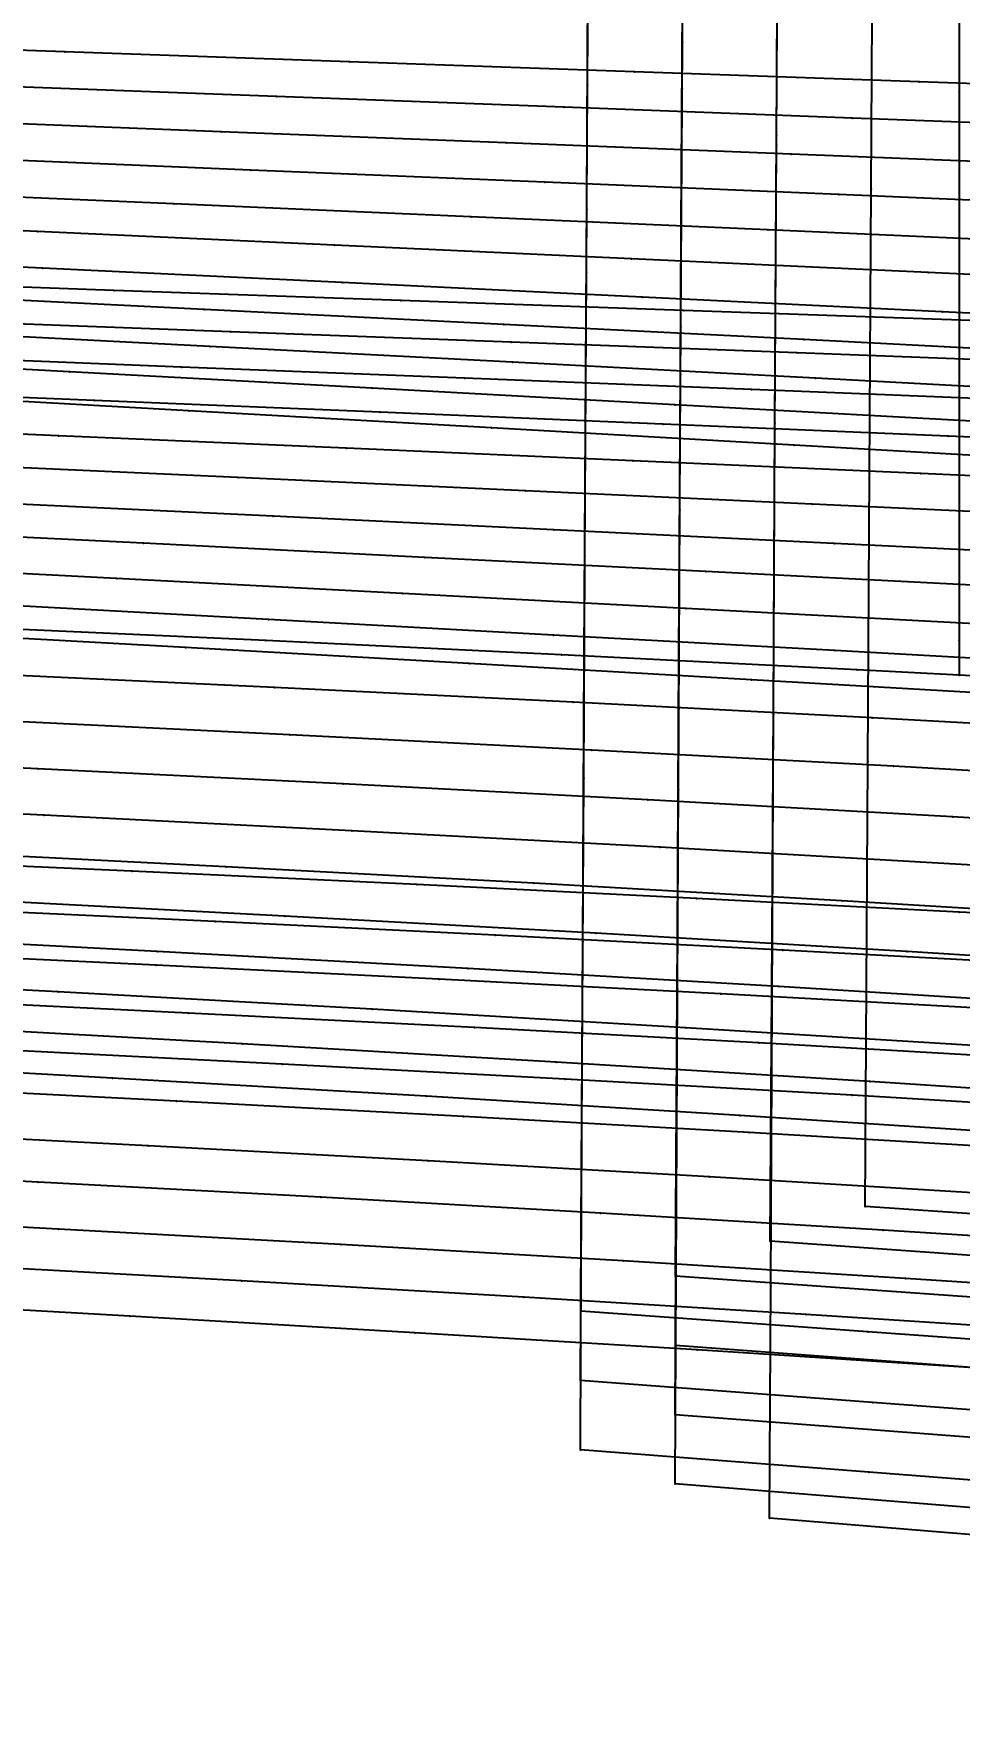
# Model space of a CAD drawing. Extents: x -2408 to 1029, y -526 to 2095.
# Drawn here: x -1262.1 to -1212.4, y 101.3 to 191.1 of the extents above; entities that cross this region are included whole.
import ezdxf

# ---------------------------------------------------------------- set-up
doc = ezdxf.new("R2010")
doc.units = 0

# ---------------------------------------------------------------- blocks, each defined once
blk = doc.blocks.new(' -30')
at = {"layer": '1'}
for points in [[(-410.795642, 262.713516), (-426.181387, 263.491995), (-441.331963, 264.275543), (-456.716414, 265.079246), (-471.834351, 265.867545), (-487.219433, 266.659043), (-502.307592, 267.415883), (-517.695124, 268.158316), (-532.759082, 268.847883), (-548.150088, 269.514596), (-563.25244, 270.13595), (-578.645983, 270.740797), (-593.768208, 271.312101), (-609.16329, 271.875507), (-624.304347, 272.41661), (-639.700205, 272.958631), (-654.858819, 273.489181), (-670.25476, 274.029992), (-685.455338, 274.570903)], [(-480.513872, -299.265657), (-495.775766, -298.258206), (-511.213094, -297.224178), (-526.473238, -296.190561), (-541.755748, -295.148551), (-557.015282, -294.106065), (-572.430787, -293.055858), (-587.691043, -292.023998), (-603.09054, -290.995455), (-618.352803, -289.993615), (-633.737054, -289.006423), (-649.002495, -288.05404), (-664.372192, -287.127176), (-679.641754, -286.243599), (-694.99799, -285.398237), (-696.187057, -285.336246), (-710.27236, -284.60173), (-725.267612, -283.860433), (-740.545866, -283.142199), (-755.919862, -282.450756)]]:
    blk.add_lwpolyline(points, dxfattribs=at)
at = {"layer": '14'}
for points in [[(-413.340971, 275.556341), (-428.605438, 276.333232), (-443.868397, 277.1251), (-459.130577, 277.922795), (-474.392398, 278.717149), (-489.654587, 279.499012), (-504.917567, 280.259217), (-520.181988, 280.98861), (-535.430734, 281.678741), (-550.699052, 282.332695), (-565.968947, 282.954628), (-581.240332, 283.549537), (-596.512816, 284.122407), (-611.786236, 284.678231), (-627.060429, 285.222003), (-642.335041, 285.758709), (-657.609871, 286.293342), (-672.884642, 286.83089), (-688.15919, 287.376346)], [(-479.770851, -286.587015), (-495.617764, -285.540654), (-511.314248, -284.488639), (-527.159674, -283.414513), (-543.004706, -282.333607), (-558.84971, -281.251301), (-574.694902, -280.172981), (-590.540647, -279.104026), (-606.387162, -278.049823), (-622.234812, -277.01575), (-638.083812, -276.007195), (-653.93453, -275.029536), (-669.787218, -274.088158), (-685.642128, -273.188447), (-696.187057, -272.621555), (-701.652761, -272.32772), (-717.512885, -271.523439), (-733.375258, -270.761336), (-749.239609, -270.035024)]]:
    blk.add_lwpolyline(points, dxfattribs=at)
at = {"layer": '2'}
blk.add_point((-696.187057, -272.616177), dxfattribs=at)
at = {"layer": '3'}
for p in [(-672.884642, 286.83089), (-657.609871, 286.293342), (-642.335041, 285.758709), (-627.060429, 285.222003), (-670.25476, 274.029992), (-654.858819, 273.489181), (-639.700205, 272.958631), (-696.187057, -241.3411), (-696.187057, -256.903938), (-733.375258, -270.761336), (-696.187057, -270.749977), (-717.512885, -271.523439), (-701.652761, -272.32772), (-696.187057, -272.621555), (-740.545866, -283.142199), (-725.267612, -283.860433), (-710.27236, -284.60173), (-696.187057, -285.336246)]:
    blk.add_point(p, dxfattribs=at)
at = {"layer": '4'}
for p in [(-696.187057, -272.621555), (-696.187057, -285.336246)]:
    blk.add_point(p, dxfattribs=at)
at = {"layer": '8'}
blk.add_lwpolyline([(-696.187057, 19.626408), (-696.187057, 0.451554), (-696.187057, -16.208268), (-696.187057, -36.720904), (-696.187057, -54.118737), (-696.187057, -72.840981), (-696.187057, -92.526419), (-696.187057, -112.813858), (-696.187057, -133.342096), (-696.187057, -153.749935), (-696.187057, -173.676172), (-696.187057, -192.759608), (-696.187057, -210.639042), (-696.187057, -226.953287), (-696.187057, -241.3411), (-696.187057, -256.903938), (-696.187057, -270.749977), (-696.187057, -272.616177)], dxfattribs=at)
blk = doc.blocks.new(' -31')
at = {"layer": '1'}
for points in [[(-406.667733, 259.27386), (-421.689618, 260.061065), (-437.011078, 260.884107), (-452.031299, 261.702323), (-467.319028, 262.537249), (-482.339516, 263.350588), (-497.359257, 264.148142), (-512.381885, 264.921339), (-527.634866, 265.672338), (-542.660905, 266.374364), (-557.93453, 267.053433), (-572.963389, 267.692279), (-588.256539, 268.317149), (-603.287269, 268.911079), (-618.59881, 269.5002), (-633.630554, 270.067508), (-648.959279, 270.639377), (-663.991401, 271.198233), (-679.384302, 271.773426)], [(-997.985334, 287.066471), (-1013.000426, 287.973625), (-1028.315558, 288.914379), (-1043.328852, 289.850599), (-1058.800335, 290.828954), (-1073.812, 291.790769), (-1089.149361, 292.785777), (-1104.159531, 293.770902), (-1119.535836, 294.790651), (-1134.544586, 295.797004), (-1149.684043, 296.826152), (-1164.690914, 297.860154), (-1179.737081, 298.903743), (-1195.00767, 299.963703), (-1210.599365, 301.045837), (-1210.547725, 309.84814), (-1210.459299, 324.921595), (-1210.368675, 340.370934), (-1210.279104, 355.641675), (-1210.188487, 371.091032), (-1210.099122, 386.326266), (-1210.008493, 401.775624), (-1209.918915, 417.046366), (-1209.828296, 432.495713)], [(-477.568247, -302.497232), (-492.969505, -301.447749), (-508.369706, -300.383404), (-523.52564, -299.32246), (-538.924263, -298.235568), (-554.014175, -297.167376), (-569.412716, -296.079403), (-584.484875, -295.02135), (-599.884799, -293.952446), (-614.939891, -292.924438), (-630.342483, -291.895187), (-645.381208, -290.917098), (-660.787724, -289.947899), (-675.810988, -289.04012), (-691.222408, -288.151926), (-696.187057, -287.880993), (-706.500063, -287.318206), (-721.916639, -286.524334), (-736.937899, -285.790686), (-752.358094, -285.071968)]]:
    blk.add_lwpolyline(points, dxfattribs=at)
at = {"layer": '14'}
for points in [[(-414.385619, 272.392496), (-429.8121, 273.213737), (-445.237205, 274.05038), (-460.661389, 274.892923), (-476.085414, 275.731881), (-491.509813, 276.557754), (-506.935119, 277.361046), (-522.643486, 278.145979), (-538.072556, 278.877313), (-553.503501, 279.572014), (-568.936231, 280.234934), (-584.370424, 280.870918), (-599.805761, 281.48481), (-615.24215, 282.081462), (-630.679194, 282.665717), (-646.116763, 283.242424), (-661.554576, 283.816431), (-676.992388, 284.392583)], [(-491.69542, -288.805885), (-508.783074, -287.623881), (-524.791244, -286.501704), (-540.798969, -285.371156), (-556.806537, -284.238117), (-572.814349, -283.10846), (-588.82269, -281.988066), (-604.831886, -280.882811), (-620.84226, -279.798574), (-636.854138, -278.741232), (-652.867844, -277.716665), (-668.883703, -276.730748), (-684.902039, -275.789361), (-696.187057, -275.162659), (-701.707363, -274.856093), (-717.731517, -274.019399), (-733.758208, -273.228341), (-749.787063, -272.476186)]]:
    blk.add_lwpolyline(points, dxfattribs=at)
at = {"layer": '2'}
blk.add_point((-1210.599365, 301.045837), dxfattribs=at)
at = {"layer": '3'}
for p in [(-1210.279104, 355.641675), (-1210.368675, 340.370934), (-1210.459299, 324.921595), (-1210.547725, 309.84814), (-661.554576, 283.816431), (-646.116763, 283.242424), (-630.679194, 282.665717), (-663.991401, 271.198233), (-648.959279, 270.639377), (-633.630554, 270.067508), (-733.758208, -273.228341), (-717.731517, -274.019399), (-701.707363, -274.856093), (-736.937899, -285.790686), (-721.916639, -286.524334), (-706.500063, -287.318206)]:
    blk.add_point(p, dxfattribs=at)
blk = doc.blocks.new(' -32')
at = {"layer": '1'}
for points in [[(-407.222344, 256.070121), (-422.383768, 256.899761), (-437.768939, 257.762106), (-452.928661, 258.623362), (-468.281116, 259.497916), (-483.441033, 260.354496), (-498.852583, 261.208428), (-514.014911, 262.022975), (-529.337916, 262.812437), (-544.503819, 263.555708), (-559.846114, 264.273011), (-575.015055, 264.953136), (-590.375642, 265.616744), (-605.54647, 266.251555), (-620.924172, 266.878666), (-636.096177, 267.485696), (-651.489891, 268.094122), (-666.662289, 268.69081), (-682.151071, 269.301665)], [(-1123.662888, 292.767552), (-1138.812176, 293.795976), (-1153.952575, 294.838433), (-1169.099846, 295.895659), (-1184.438349, 296.97358), (-1199.858824, 298.058298), (-1215.677795, 299.171028), (-1215.601131, 312.531977), (-1215.513507, 327.804629), (-1215.425881, 343.077294), (-1215.337349, 358.504922), (-1215.249694, 373.777565), (-1215.162622, 388.949294), (-1215.074983, 404.221944), (-1214.987691, 419.434947), (-1214.900055, 434.707608)], [(-483.121304, -305.147157), (-498.217353, -304.078559), (-513.649987, -302.970201), (-528.743964, -301.873124), (-543.994009, -300.757449), (-559.087372, -299.651705), (-574.317811, -298.539581), (-589.412083, -297.446193), (-604.120497, -296.394241), (-619.720314, -295.298582), (-634.81867, -294.263062), (-650.014154, -293.25094), (-665.116791, -292.280443), (-680.295763, -291.346208), (-695.403699, -290.461741), (-696.187057, -290.418434), (-710.669653, -289.617628), (-725.782929, -288.829132), (-740.958612, -288.077982), (-756.075592, -287.363959)]]:
    blk.add_lwpolyline(points, dxfattribs=at)
at = {"layer": '14'}
for points in [[(-418.02239, 269.377712), (-433.29239, 270.22969), (-448.56115, 271.095254), (-463.829254, 271.965198), (-479.09729, 272.830318), (-494.365842, 273.681411), (-509.635422, 274.509268), (-527.022193, 275.411858), (-542.295876, 276.164132), (-557.571435, 276.882064), (-572.848641, 277.57007), (-588.127187, 278.232564), (-603.406995, 278.873969), (-618.687759, 279.498698), (-633.969248, 280.111167), (-649.251195, 280.715791), (-664.533444, 281.316991), (-679.815728, 281.919179)], [(-490.35915, -291.905397), (-506.197571, -290.774652), (-522.368393, -289.603916), (-538.538669, -288.423019), (-554.708762, -287.238375), (-570.879034, -286.056398), (-587.049845, -284.883501), (-603.221597, -283.726093), (-619.394575, -282.590595), (-635.569178, -281.483415), (-651.745769, -280.410968), (-667.92471, -279.379666), (-684.106362, -278.395923), (-696.187057, -277.703381), (-701.403682, -277.404304), (-717.591795, -276.534057), (-733.782751, -275.713053), (-749.976035, -274.934217)]]:
    blk.add_lwpolyline(points, dxfattribs=at)
at = {"layer": '2'}
blk.add_point((-1215.677795, 299.171028), dxfattribs=at)
at = {"layer": '3'}
for p in [(-1215.337349, 358.504922), (-1215.425881, 343.077294), (-1215.513507, 327.804629), (-1215.601131, 312.531977), (-664.533444, 281.316991), (-649.251195, 280.715791), (-633.969248, 280.111167), (-666.662289, 268.69081), (-651.489891, 268.094122), (-636.096177, 267.485696), (-733.782751, -275.713053), (-717.591795, -276.534057), (-701.403682, -277.404304), (-740.958612, -288.077982), (-725.782929, -288.829132), (-710.669653, -289.617628)]:
    blk.add_point(p, dxfattribs=at)
blk = doc.blocks.new(' -33')
at = {"layer": '1'}
for points in [[(-412.119916, 253.115269), (-427.295259, 253.986978), (-442.581111, 254.883506), (-457.866419, 255.789223), (-473.006044, 256.686035), (-488.291917, 257.582109), (-503.536524, 258.457296), (-518.825035, 259.307253), (-534.280464, 260.129675), (-549.572868, 260.906681), (-564.692059, 261.643), (-579.987401, 262.35974), (-595.124711, 263.045234), (-610.422013, 263.717983), (-625.5764, 264.368689), (-640.874932, 265.013734), (-656.045228, 265.645601), (-671.344231, 266.279177), (-686.622937, 266.912557)], [(-1113.986033, 289.806489), (-1129.099281, 290.833958), (-1144.375337, 291.884265), (-1159.361157, 292.92941), (-1174.635121, 294.009702), (-1190.095973, 295.110877), (-1205.132893, 296.182718), (-1220.756378, 297.296257), (-1220.738291, 300.51507), (-1220.653899, 315.535803), (-1220.569213, 330.611808), (-1220.484539, 345.687811), (-1220.398342, 361.035873), (-1220.313674, 376.111864), (-1220.228897, 391.207077), (-1220.144228, 406.283063), (-1220.059185, 421.425605), (-1219.974514, 436.501598)], [(-479.956925, -308.402736), (-495.187978, -307.29314), (-510.588491, -306.154018), (-525.817241, -305.012652), (-541.24244, -303.847535), (-556.470265, -302.694468), (-571.874492, -301.530836), (-587.10319, -300.388818), (-602.332926, -299.260738), (-617.718313, -298.141163), (-632.95132, -297.058181), (-648.318027, -295.997145), (-663.555715, -294.982048), (-678.904663, -294.002708), (-694.14814, -293.078255), (-696.187057, -292.961636), (-709.478525, -292.201445), (-724.727865, -291.379904), (-740.070403, -290.597654), (-755.323933, -289.857647)]]:
    blk.add_lwpolyline(points, dxfattribs=at)
at = {"layer": '14'}
for points in [[(-409.864849, 265.707514), (-425.616196, 266.610841), (-441.365679, 267.533985), (-457.114135, 268.466918), (-472.86217, 269.399603), (-488.610391, 270.321999), (-504.359634, 271.224079), (-522.360762, 272.217272), (-536.884961, 272.981302), (-552.640378, 273.773883), (-568.397647, 274.533257), (-584.15667, 275.263918), (-599.917043, 275.970344), (-615.678669, 276.657026), (-631.441143, 277.328443), (-647.204368, 277.989087), (-662.967979, 278.643438), (-678.7318, 279.295986)], [(-486.245286, -295.21335), (-503.557809, -293.941453), (-519.891237, -292.722242), (-536.224043, -291.490936), (-552.556552, -290.254478), (-568.889201, -289.019803), (-585.22239, -287.793847), (-601.556519, -286.583548), (-617.892025, -285.395838), (-634.229233, -284.237662), (-650.568579, -283.115953), (-666.910465, -282.037648), (-683.255288, -281.009685), (-696.187057, -280.24107), (-699.091526, -280.068443), (-715.443122, -279.156054), (-731.797836, -278.297802), (-748.155236, -277.486223), (-764.515007, -276.713849)]]:
    blk.add_lwpolyline(points, dxfattribs=at)
at = {"layer": '2'}
blk.add_point((-1220.756378, 297.296257), dxfattribs=at)
at = {"layer": '3'}
for p in [(-1220.398342, 361.035873), (-1220.484539, 345.687811), (-1220.569213, 330.611808), (-1220.653899, 315.535803), (-1220.738291, 300.51507), (-662.967979, 278.643438), (-647.204368, 277.989087), (-631.441143, 277.328443), (-671.344231, 266.279177), (-656.045228, 265.645601), (-640.874932, 265.013734), (-625.5764, 264.368689), (-748.155236, -277.486223), (-731.797836, -278.297802), (-715.443122, -279.156054), (-699.091526, -280.068443), (-740.070403, -290.597654), (-724.727865, -291.379904), (-709.478525, -292.201445)]:
    blk.add_point(p, dxfattribs=at)
blk = doc.blocks.new(' -34')
at = {"layer": '1'}
for points in [[(-411.944873, 249.885816), (-427.3658, 250.80666), (-442.752906, 251.74436), (-458.172006, 252.69371), (-473.524246, 253.639), (-488.944, 254.579046), (-503.96908, 255.477045), (-519.391481, 256.371375), (-534.709567, 257.223988), (-550.135995, 258.045975), (-565.472535, 258.830853), (-580.902162, 259.591977), (-596.25616, 260.324763), (-611.687871, 261.040399), (-627.058243, 261.736318), (-642.491357, 262.422015), (-657.876937, 263.096367), (-673.310691, 263.767534), (-688.346205, 264.420255)], [(-1118.679806, 287.809999), (-1134.009218, 288.864576), (-1149.420272, 289.937166), (-1164.657541, 291.013415), (-1180.066363, 292.117437), (-1195.303083, 293.216675), (-1210.429912, 294.308813), (-1225.834961, 295.420933), (-1225.809658, 300.021402), (-1225.725921, 315.245785), (-1225.641516, 330.591488), (-1225.557115, 345.937194), (-1225.473127, 361.208889), (-1225.388738, 376.554599), (-1225.30381, 391.998209), (-1225.219415, 407.343914), (-1225.135094, 422.674226), (-1225.050681, 438.019934)], [(-492.258289, -310.513737), (-507.463499, -309.356625), (-522.827069, -308.170718), (-537.915343, -306.995565), (-553.277709, -305.794596), (-568.34347, -304.61822), (-583.706522, -303.425983), (-599.070645, -302.247155), (-614.115947, -301.111752), (-629.483418, -299.977411), (-644.508405, -298.898956), (-659.880782, -297.832882), (-674.88639, -296.834445), (-690.264884, -295.860443), (-696.187057, -295.506535), (-705.330332, -294.96012), (-720.715335, -294.095126), (-735.892945, -293.289625), (-751.282725, -292.515013)]]:
    blk.add_lwpolyline(points, dxfattribs=at)
at = {"layer": '14'}
for points in [[(-413.254127, 262.68477), (-429.167027, 263.638904), (-445.078209, 264.611238), (-460.988322, 265.591521), (-476.898239, 266.569519), (-492.808532, 267.534977), (-508.720077, 268.477659), (-523.82202, 269.341893), (-539.737721, 270.21388), (-555.655588, 271.048715), (-571.57552, 271.850673), (-587.497189, 272.624017), (-603.420266, 273.373011), (-619.34465, 274.101929), (-635.269936, 274.815031), (-651.196024, 275.516591), (-667.122547, 276.210871), (-683.049291, 276.90214)], [(-484.771777, -298.341289), (-500.863847, -297.124308), (-517.359792, -295.856225), (-533.854946, -294.573899), (-550.349751, -293.28483), (-566.844649, -291.996522), (-583.340118, -290.716473), (-599.836525, -289.452191), (-616.334348, -288.211174), (-632.83403, -287.000926), (-649.336013, -285.828948), (-665.840737, -284.702741), (-682.348682, -283.629805), (-696.187057, -282.777348), (-696.366616, -282.766298), (-715.634257, -281.655508), (-732.153145, -280.766701), (-748.67503, -279.928044), (-765.199451, -279.131692)]]:
    blk.add_lwpolyline(points, dxfattribs=at)
at = {"layer": '2'}
blk.add_point((-1225.834961, 295.420933), dxfattribs=at)
at = {"layer": '3'}
for p in [(-1225.473127, 361.208889), (-1225.557115, 345.937194), (-1225.641516, 330.591488), (-1225.725921, 315.245785), (-1225.809658, 300.021402), (-1210.429912, 294.308813), (-667.122547, 276.210871), (-651.196024, 275.516591), (-635.269936, 274.815031), (-673.310691, 263.767534), (-657.876937, 263.096367), (-642.491357, 262.422015), (-627.058243, 261.736318), (-748.67503, -279.928044), (-732.153145, -280.766701), (-715.634257, -281.655508), (-735.892945, -293.289625), (-720.715335, -294.095126), (-705.330332, -294.96012)]:
    blk.add_point(p, dxfattribs=at)
blk = doc.blocks.new(' -35')
at = {"layer": '1'}
for points in [[(-421.851056, 247.280026), (-437.238442, 248.247811), (-452.652031, 249.230405), (-468.004108, 250.212494), (-483.417923, 251.192657), (-498.737884, 252.152017), (-514.154146, 253.092948), (-529.226783, 253.980053), (-544.647145, 254.851238), (-559.976131, 255.683734), (-575.399892, 256.491231), (-590.746435, 257.268618), (-606.17264, 258.027724), (-621.535509, 258.765234), (-636.963403, 259.491077), (-652.341469, 260.203586), (-667.770154, 260.911265), (-683.23861, 261.617552)], [(-1113.810405, 285.776097), (-1128.959697, 286.847076), (-1144.365288, 287.948567), (-1159.613127, 289.054658), (-1175.016372, 290.188297), (-1190.225352, 291.315546), (-1205.348889, 292.437263), (-1220.753479, 293.579655), (-1220.706386, 302.32164), (-1220.624546, 317.510339), (-1220.541767, 332.873573), (-1220.45899, 348.236795), (-1220.376619, 363.525092), (-1220.293839, 378.888334), (-1220.211792, 394.113672), (-1220.128998, 409.476912), (-1220.046902, 424.71215), (-1219.96413, 440.075384)], [(-486.737789, -313.947217), (-501.821522, -312.771718), (-517.184815, -311.556191), (-532.431516, -310.3369), (-547.793194, -309.10119), (-562.848737, -307.889119), (-578.210751, -306.657574), (-593.573671, -305.437374), (-608.60819, -304.260266), (-623.974281, -303.080739), (-638.987994, -301.957219), (-654.358941, -300.84264), (-669.352844, -299.795943), (-684.730024, -298.770446), (-696.187057, -298.04697), (-699.705401, -297.824809), (-715.089522, -296.909555), (-730.411924, -296.0494), (-745.801521, -295.231097), (-760.809693, -294.470697)]]:
    blk.add_lwpolyline(points, dxfattribs=at)
at = {"layer": '14'}
for points in [[(-408.746246, 259.195986), (-424.654254, 260.17974), (-440.560214, 261.184595), (-456.465022, 262.200362), (-472.369271, 263.216835), (-488.273859, 264.223825), (-504.179453, 265.211128), (-520.086723, 266.168542), (-535.242791, 267.044751), (-551.154726, 267.927338), (-567.068873, 268.775939), (-582.984821, 269.594716), (-598.902465, 270.387849), (-614.821471, 271.159505), (-630.741503, 271.913851), (-646.662457, 272.655066), (-662.58396, 273.387316), (-678.505791, 274.114774), (-694.427731, 274.841612)], [(-495.711088, -300.511585), (-511.856321, -299.239829), (-528.344142, -297.923994), (-544.831437, -296.598554), (-561.318709, -295.271153), (-577.806346, -293.949448), (-594.294851, -292.641083), (-610.784727, -291.353704), (-627.276361, -290.094966), (-643.770257, -288.872514), (-660.266918, -287.693996), (-676.766731, -286.567064), (-693.2702, -285.499365), (-696.187057, -285.322399), (-710.123225, -284.476857), (-726.634612, -283.537608), (-743.149308, -282.651928), (-759.666823, -281.811773)]]:
    blk.add_lwpolyline(points, dxfattribs=at)
at = {"layer": '2'}
blk.add_point((-1220.753479, 293.579655), dxfattribs=at)
at = {"layer": '3'}
for p in [(-1220.376619, 363.525092), (-1220.45899, 348.236795), (-1220.541767, 332.873573), (-1220.624546, 317.510339), (-1220.706386, 302.32164), (-678.505791, 274.114774), (-662.58396, 273.387316), (-646.662457, 272.655066), (-630.741503, 271.913851), (-667.770154, 260.911265), (-652.341469, 260.203586), (-636.963403, 259.491077), (-743.149308, -282.651928), (-726.634612, -283.537608), (-710.123225, -284.476857), (-745.801521, -295.231097), (-730.411924, -296.0494), (-715.089522, -296.909555)]:
    blk.add_point(p, dxfattribs=at)
blk = doc.blocks.new(' -36')
at = {"layer": '1'}
for points in [[(-409.73262, 243.310018), (-424.772659, 244.273751), (-439.815525, 245.25742), (-454.819079, 246.249466), (-469.861017, 247.246214), (-484.903361, 248.236845), (-499.874545, 249.208418), (-514.919397, 250.161232), (-530.108741, 251.090568), (-545.157575, 251.977399), (-560.652262, 252.857356), (-575.704564, 253.683023), (-590.696881, 254.480399), (-605.751663, 255.259333), (-620.759471, 256.017274), (-635.815979, 256.762228), (-650.838252, 257.493266), (-665.89577, 258.217028), (-681.056175, 258.940038)], [(-1118.669291, 283.791798), (-1133.981148, 284.886382), (-1149.01683, 285.973615), (-1164.427454, 287.104386), (-1179.460772, 288.223767), (-1194.848161, 289.377885), (-1210.165456, 290.527718), (-1225.832214, 291.703606), (-1225.758973, 305.566113), (-1225.678739, 320.759096), (-1225.598528, 335.952093), (-1225.518155, 351.174959), (-1225.437921, 366.36795), (-1225.357679, 381.560955), (-1225.2776, 396.72502), (-1225.197379, 411.91803), (-1225.117248, 427.094918), (-1225.037032, 442.287915)], [(-491.744892, -316.566135), (-506.995499, -315.335066), (-521.97626, -314.109339), (-537.243101, -312.84839), (-552.222473, -311.605443), (-567.447619, -310.342887), (-582.427615, -309.107693), (-597.629275, -307.867498), (-612.611917, -306.664332), (-627.790771, -305.471098), (-642.777801, -304.324451), (-657.767659, -303.214828), (-672.927873, -302.136555), (-687.924346, -301.120033), (-696.187057, -300.591011), (-703.06483, -300.150658), (-718.068471, -299.245964), (-733.158595, -298.387089), (-748.167634, -297.577712), (-763.338846, -296.79844)]]:
    blk.add_lwpolyline(points, dxfattribs=at)
at = {"layer": '14'}
for points in [[(-421.364067, 256.779731), (-437.432173, 257.828144), (-453.498913, 258.889817), (-469.564994, 259.954413), (-485.631204, 261.011601), (-501.698325, 262.051048), (-517.767144, 263.062422), (-533.549452, 264.019101), (-549.623166, 264.955089), (-565.699074, 265.856354), (-581.777071, 266.726821), (-597.856824, 267.5704), (-613.938074, 268.391004), (-630.020565, 269.192549), (-646.104039, 269.978948), (-662.188201, 270.754113), (-678.272869, 271.521964), (-694.357748, 272.286412)], [(-491.516312, -303.84377), (-509.21767, -302.412573), (-525.867796, -301.045736), (-542.517232, -299.667298), (-559.166528, -298.285501), (-575.816194, -296.908591), (-592.466782, -295.544809), (-609.118724, -294.202407), (-625.772571, -292.889628), (-642.428835, -291.614717), (-659.088025, -290.385919), (-675.750692, -289.211476), (-692.417271, -288.09964), (-696.187057, -287.863197), (-707.48078, -287.154878), (-724.155581, -286.172946), (-740.834089, -285.249746), (-757.515704, -284.376837)]]:
    blk.add_lwpolyline(points, dxfattribs=at)
at = {"layer": '2'}
blk.add_point((-1225.832214, 291.703606), dxfattribs=at)
at = {"layer": '3'}
for p in [(-1225.518155, 351.174959), (-1225.598528, 335.952093), (-1225.678739, 320.759096), (-1225.758973, 305.566113), (-1210.165456, 290.527718), (-678.272869, 271.521964), (-662.188201, 270.754113), (-646.104039, 269.978948), (-630.020565, 269.192549), (-665.89577, 258.217028), (-650.838252, 257.493266), (-635.815979, 256.762228), (-740.834089, -285.249746), (-724.155581, -286.172946), (-707.48078, -287.154878), (-748.167634, -297.577712), (-733.158595, -298.387089), (-718.068471, -299.245964)]:
    blk.add_point(p, dxfattribs=at)
blk = doc.blocks.new(' -37')
at = {"layer": '1'}
for points in [[(-419.699116, 240.747969), (-434.750846, 241.761751), (-449.801661, 242.789125), (-464.788883, 243.817076), (-479.839575, 244.846159), (-495.313458, 245.89215), (-510.366359, 246.888462), (-525.592231, 247.865702), (-540.649183, 248.79903), (-556.121132, 249.724203), (-571.181851, 250.594361), (-586.670414, 251.462009), (-601.733892, 252.282827), (-616.718583, 253.079818), (-631.783954, 253.864518), (-646.783006, 254.632401), (-661.849628, 255.393501), (-676.93927, 256.148676), (-692.006398, 256.898771)], [(-1114.149212, 281.782087), (-1129.157427, 282.883939), (-1144.20185, 284.001101), (-1159.355625, 285.142796), (-1174.397578, 286.292417), (-1189.72659, 287.472405), (-1205.059192, 288.653698), (-1220.750732, 289.862499), (-1220.732999, 293.288375), (-1220.65559, 308.242754), (-1220.577147, 323.396872), (-1220.499495, 338.398937), (-1220.420954, 353.571678), (-1220.343281, 368.573742), (-1220.265603, 383.575817), (-1220.18571, 399.006754), (-1220.108043, 414.008833), (-1220.029386, 429.20203)], [(-502.122527, -318.713448), (-517.102886, -317.458679), (-532.226095, -316.177901), (-547.204588, -314.901198), (-562.419911, -313.602854), (-577.398712, -312.329684), (-592.590059, -311.049699), (-607.571222, -309.804694), (-622.739327, -308.568078), (-637.724826, -307.376246), (-652.713141, -306.219829), (-667.862159, -305.093364), (-682.857145, -304.027392), (-696.187057, -303.129501), (-697.986082, -303.008315), (-712.988644, -302.054486), (-728.148326, -301.144891), (-743.15697, -300.292659), (-758.309054, -299.473766), (-773.32178, -298.696695)]]:
    blk.add_lwpolyline(points, dxfattribs=at)
at = {"layer": '14'}
for points in [[(-416.809149, 253.283637), (-432.872225, 254.36355), (-448.933673, 255.459429), (-464.994147, 256.561042), (-481.054607, 257.65818), (-497.115706, 258.740611), (-513.178327, 259.798121), (-529.012331, 260.806256), (-545.079875, 261.790432), (-561.149914, 262.739014), (-577.222035, 263.6558), (-593.296128, 264.544606), (-609.37178, 265.409231), (-625.44888, 266.25349), (-641.527015, 267.081183), (-657.606038, 267.896122), (-673.685649, 268.702114), (-689.765586, 269.502964)], [(-503.666149, -305.841563), (-520.308955, -304.442927), (-536.950896, -303.029512), (-553.592508, -301.609709), (-570.234326, -300.191908), (-586.876888, -298.7845), (-603.520729, -297.395875), (-620.166385, -296.034424), (-636.814393, -294.708537), (-653.465288, -293.426604), (-670.119607, -292.197015), (-686.777886, -291.028163), (-696.187057, -290.405178), (-701.921278, -290.02551), (-718.58818, -288.989257), (-735.259146, -288.015428), (-751.933622, -287.095371), (-768.611054, -286.220439)]]:
    blk.add_lwpolyline(points, dxfattribs=at)
at = {"layer": '2'}
blk.add_point((-1220.750732, 289.862499), dxfattribs=at)
at = {"layer": '3'}
for p in [(-1220.420954, 353.571678), (-1220.499495, 338.398937), (-1220.577147, 323.396872), (-1220.65559, 308.242754), (-1220.732999, 293.288375), (-673.685649, 268.702114), (-657.606038, 267.896122), (-641.527015, 267.081183), (-676.93927, 256.148676), (-661.849628, 255.393501), (-646.783006, 254.632401), (-751.933622, -287.095371), (-735.259146, -288.015428), (-718.58818, -288.989257), (-758.309054, -299.473766), (-743.15697, -300.292659), (-728.148326, -301.144891), (-712.988644, -302.054486)]:
    blk.add_point(p, dxfattribs=at)
blk = doc.blocks.new(' -38')
at = {"layer": '1'}
for points in [[(-420.077945, 237.575438), (-435.257665, 238.63327), (-450.426178, 239.703614), (-465.604613, 240.779466), (-480.73968, 241.848928), (-495.919194, 242.909747), (-511.623656, 243.984671), (-526.49678, 244.973252), (-541.681814, 245.95062), (-556.811712, 246.89194), (-572.000634, 247.806854), (-587.146178, 248.692853), (-602.338074, 249.558253), (-617.498214, 250.401244), (-632.6922, 251.228289), (-647.865964, 252.039354), (-663.061397, 252.839612), (-678.400743, 253.63828), (-693.596985, 254.423289)], [(-1119.036599, 279.801135), (-1134.218685, 280.927448), (-1149.392479, 282.066484), (-1164.720288, 283.234413), (-1179.891489, 284.407301), (-1194.916807, 285.577159), (-1210.356117, 286.780331), (-1225.82962, 287.986107), (-1225.801471, 293.529716), (-1225.724789, 308.62839), (-1225.646575, 324.029887), (-1225.569138, 339.28127), (-1225.491704, 354.532621), (-1225.415381, 369.563599), (-1225.337934, 384.814959), (-1225.260932, 399.978869), (-1225.183488, 415.230232), (-1225.106659, 430.36075)], [(-499.886211, -321.887599), (-514.996526, -320.588153), (-530.160561, -319.268771), (-545.268729, -317.944592), (-560.649482, -316.593849), (-575.757856, -315.271431), (-590.867173, -313.959848), (-606.223716, -312.644678), (-621.336548, -311.374729), (-636.669241, -310.117893), (-651.78772, -308.916319), (-667.097456, -307.744262), (-682.223182, -306.637551), (-696.187057, -305.670109), (-697.511597, -305.578334), (-712.645573, -304.591343), (-727.791971, -303.660253), (-742.932562, -302.780543), (-758.075718, -301.944801), (-773.399218, -301.136858)]]:
    blk.add_lwpolyline(points, dxfattribs=at)
at = {"layer": '14'}
for points in [[(-413.427961, 249.848118), (-429.653239, 250.971695), (-445.876568, 252.113399), (-462.098794, 253.262943), (-478.320765, 254.410042), (-494.543328, 255.544409), (-510.767329, 256.655759), (-527.274442, 257.752169), (-543.503521, 258.790803), (-559.735154, 259.793361), (-575.969083, 260.763357), (-592.205049, 261.704302), (-608.442794, 262.61971), (-624.68206, 263.513092), (-640.922588, 264.38796), (-657.16412, 265.247828), (-673.40636, 266.096206), (-689.649124, 266.936609)], [(-489.958248, -309.985592), (-506.522355, -308.572932), (-523.326884, -307.116879), (-540.130614, -305.646606), (-556.934097, -304.171134), (-573.737918, -302.699483), (-590.542667, -301.240673), (-607.348893, -299.803726), (-624.157259, -298.397655), (-640.968316, -297.031482), (-657.782651, -295.714229), (-674.600851, -294.454913), (-691.423468, -293.262557), (-696.187057, -292.945805), (-707.585505, -292.187878), (-724.417707, -291.1399), (-741.254135, -290.155437), (-758.094274, -289.225418), (-774.937379, -288.340786)]]:
    blk.add_lwpolyline(points, dxfattribs=at)
at = {"layer": '2'}
blk.add_point((-1225.82962, 287.986107), dxfattribs=at)
at = {"layer": '3'}
for p in [(-1225.491704, 354.532621), (-1225.569138, 339.28127), (-1225.646575, 324.029887), (-1225.724789, 308.62839), (-1225.801471, 293.529716), (-1210.356117, 286.780331), (-673.40636, 266.096206), (-657.16412, 265.247828), (-640.922588, 264.38796), (-678.400743, 253.63828), (-663.061397, 252.839612), (-647.865964, 252.039354), (-758.094274, -289.225418), (-741.254135, -290.155437), (-724.417707, -291.1399), (-758.075718, -301.944801), (-742.932562, -302.780543), (-727.791971, -303.660253), (-712.645573, -304.591343)]:
    blk.add_point(p, dxfattribs=at)
blk = doc.blocks.new(' -39')
at = {"layer": '1'}
for points in [[(-431.794795, 235.222151), (-447.073284, 236.333334), (-462.149187, 237.436308), (-477.394198, 238.550123), (-492.470926, 239.64176), (-507.509893, 240.711686), (-522.589881, 241.75742), (-537.672038, 242.772494), (-552.905503, 243.764494), (-567.991709, 244.716284), (-583.240792, 245.651257), (-598.330102, 246.552582), (-613.593706, 247.442718), (-628.685368, 248.304167), (-643.962419, 249.160203), (-659.055701, 249.992949), (-674.34506, 250.826149), (-689.439303, 251.641245)], [(-1114.061207, 277.757318), (-1129.067553, 278.899623), (-1144.139158, 280.060338), (-1159.339816, 281.248367), (-1174.408751, 282.443059), (-1189.620363, 283.657686), (-1204.994452, 284.886452), (-1220.748291, 286.145496), (-1220.692453, 297.357267), (-1220.616025, 312.696794), (-1220.541089, 327.735418), (-1220.466156, 342.774024), (-1220.389489, 358.162349), (-1220.314576, 373.200967), (-1220.239665, 388.239574), (-1220.164597, 403.309136), (-1220.089676, 418.347741), (-1220.014832, 433.370096)], [(-494.251373, -325.367842), (-509.361396, -324.041534), (-524.576187, -322.688298), (-539.683514, -321.331744), (-555.054786, -319.945953), (-570.16184, -318.585931), (-585.269618, -317.234377), (-600.616008, -315.876921), (-615.727055, -314.562388), (-631.049142, -313.258955), (-646.165642, -312.008673), (-661.46433, -310.785944), (-676.58816, -309.626711), (-691.865093, -308.513941), (-696.187057, -308.216724), (-706.997464, -307.473309), (-722.213022, -306.486367), (-737.352765, -305.559254), (-752.49541, -304.679408), (-767.799664, -303.830622)]]:
    blk.add_lwpolyline(points, dxfattribs=at)
at = {"layer": '14'}
for points in [[(-425.051331, 247.468683), (-441.2694, 248.643655), (-457.486103, 249.82904), (-473.702307, 251.014718), (-489.918879, 252.190566), (-506.136686, 253.346466), (-522.695441, 254.49542), (-538.918193, 255.582508), (-555.143649, 256.632873), (-571.371546, 257.649911), (-587.601624, 258.637017), (-603.833621, 259.597587), (-620.067275, 260.535019), (-636.302325, 261.452707), (-652.538549, 262.354051), (-668.775607, 263.242441), (-685.013277, 264.121277), (-700.958176, 264.978199)], [(-500.92053, -312.0371), (-517.71781, -310.550055), (-534.513969, -309.04535), (-551.309658, -307.532143), (-568.105492, -306.019597), (-584.902087, -304.516876), (-601.700095, -303.033139), (-618.500055, -301.577554), (-635.302619, -300.159282), (-652.108404, -298.787484), (-668.918023, -297.471325), (-685.73213, -296.219963), (-696.187057, -295.487156), (-701.973498, -295.081566), (-718.797622, -293.977117), (-735.626443, -292.94005), (-752.459181, -291.961093), (-769.295289, -291.030965)]]:
    blk.add_lwpolyline(points, dxfattribs=at)
at = {"layer": '2'}
blk.add_point((-1220.748291, 286.145496), dxfattribs=at)
at = {"layer": '3'}
for p in [(-1220.389489, 358.162349), (-1220.466156, 342.774024), (-1220.541089, 327.735418), (-1220.616025, 312.696794), (-1220.692453, 297.357267), (-685.013277, 264.121277), (-668.775607, 263.242441), (-652.538549, 262.354051), (-674.34506, 250.826149), (-659.055701, 249.992949), (-643.962419, 249.160203), (-752.459181, -291.961093), (-735.626443, -292.94005), (-718.797622, -293.977117), (-752.49541, -304.679408), (-737.352765, -305.559254), (-722.213022, -306.486367)]:
    blk.add_point(p, dxfattribs=at)
blk = doc.blocks.new(' -40')
at = {"layer": '1'}
for points in [[(-425.273948, 231.569132), (-440.423479, 232.700667), (-455.604753, 233.844475), (-470.785808, 234.990149), (-485.902368, 236.124646), (-501.085108, 237.248833), (-516.049763, 238.333318), (-531.236336, 239.404673), (-546.337476, 240.437512), (-561.528378, 241.444435), (-576.645066, 242.418296), (-591.839478, 243.372092), (-606.970634, 244.29937), (-622.167614, 245.210584), (-637.312191, 246.101386), (-652.511042, 246.980817), (-667.667802, 247.845957), (-682.867847, 248.704368), (-698.068292, 249.55634)], [(-1123.547034, 276.840303), (-1138.724048, 278.038988), (-1154.082197, 279.269956), (-1169.256415, 280.503634), (-1184.718654, 281.769681), (-1200.169767, 283.036006), (-1215.667038, 284.306049), (-1215.606172, 296.755617), (-1215.531472, 312.029925), (-1215.456143, 327.432782), (-1215.381458, 342.707082), (-1215.306728, 357.990079), (-1215.232028, 373.264391), (-1215.157323, 388.538695), (-1215.081892, 403.962666), (-1215.007202, 419.23697), (-1214.932091, 434.59987)], [(-504.252189, -327.470857), (-519.516702, -326.084075), (-534.62323, -324.695915), (-549.985163, -323.276147), (-565.090924, -321.879659), (-580.19726, -320.489389), (-595.533707, -319.091128), (-610.643021, -317.733578), (-625.954713, -316.385265), (-641.069319, -315.088067), (-656.357293, -313.81678), (-671.479184, -312.607176), (-686.744953, -311.442655), (-696.187057, -310.760403), (-701.87569, -310.349349), (-717.162236, -309.306457), (-732.301079, -308.332131), (-747.443159, -307.408083), (-762.727897, -306.518291), (-777.874429, -305.672126)]]:
    blk.add_lwpolyline(points, dxfattribs=at)
at = {"layer": '14'}
for points in [[(-422.768707, 244.117996), (-438.981309, 245.328126), (-455.192398, 246.549645), (-471.402861, 247.772618), (-487.613586, 248.987107), (-503.825459, 250.183174), (-522.355911, 251.514808), (-536.65314, 252.508893), (-552.87281, 253.601944), (-569.094955, 254.661455), (-585.319385, 255.690715), (-601.545838, 256.69301), (-617.774048, 257.671623), (-634.003752, 258.62984), (-650.234723, 259.570948), (-666.46662, 260.498225), (-682.699218, 261.414959), (-698.932251, 262.324435)], [(-512.113697, -314.006659), (-528.902373, -312.468892), (-545.690378, -310.919236), (-562.47828, -309.366994), (-579.266757, -307.821457), (-596.056452, -306.291923), (-612.848006, -304.787688), (-629.642099, -303.318043), (-646.439297, -301.892292), (-663.240281, -300.519727), (-680.045691, -299.209645), (-696.187057, -298.019524), (-696.366637, -298.006295), (-713.182395, -296.843445), (-730.003263, -295.751906), (-746.828505, -294.722193), (-763.657387, -293.744825), (-780.489402, -292.810302)]]:
    blk.add_lwpolyline(points, dxfattribs=at)
at = {"layer": '2'}
blk.add_point((-1215.667038, 284.306049), dxfattribs=at)
at = {"layer": '3'}
for p in [(-1215.306728, 357.990079), (-1215.381458, 342.707082), (-1215.456143, 327.432782), (-1215.531472, 312.029925), (-1215.606172, 296.755617), (-682.699218, 261.414959), (-666.46662, 260.498225), (-650.234723, 259.570948), (-682.867847, 248.704368), (-667.667802, 247.845957), (-652.511042, 246.980817), (-763.657387, -293.744825), (-746.828505, -294.722193), (-730.003263, -295.751906), (-762.727897, -306.518291), (-747.443159, -307.408083), (-732.301079, -308.332131)]:
    blk.add_point(p, dxfattribs=at)

msp = doc.modelspace()

# ---------------------------------------------------------------- block references
at = {"layer": '1'}
for name, p in [(' -32', (-514.58038, 429.196867)), (' -34', (-512.877729, 429.098086)), (' -33', (-513.729155, 429.147803)), (' -35', (-508.640982, 429.051384)), (' -31', (-515.430888, 429.247568)), (' -30', (-516.281493, 429.297884)), (' -36', (-507.788996, 429.001375)), (' -38', (-502.699294, 428.903101)), (' -37', (-503.551747, 428.953571)), (' -39', (-498.461818, 428.854057)), (' -40', (-494.224148, 428.804325)), (' -39', (-575.170005, -91.15992)), (' -40', (-571.08619, -90.544825)), (' -38', (-579.253783, -91.775472)), (' -37', (-579.276546, -92.393365)), (' -36', (-583.359915, -93.009197)), (' -32', (-587.506908, -95.474868)), (' -34', (-587.46481, -94.242756)), (' -35', (-583.382004, -93.626476)), (' -33', (-587.486083, -94.859148)), (' -31', (-587.527219, -96.089244)), (' -30', (-587.547006, -96.703028)), (' -32', (-6.918598, -172.870121)), (' -38', (-6.951881, -172.870051)), (' -36', (-6.940789, -172.870126)), (' -34', (-6.929678, -172.869999)), (' -39', (-6.957418, -172.869929)), (' -37', (-6.946326, -172.869989)), (' -35', (-6.935229, -172.87)), (' -33', (-6.924133, -172.870029)), (' -31', (-6.913053, -172.870221)), (' -40', (-6.962963, -172.869906))]:
    msp.add_blockref(name, p, dxfattribs=at)

doc.saveas('drawing.dxf')
